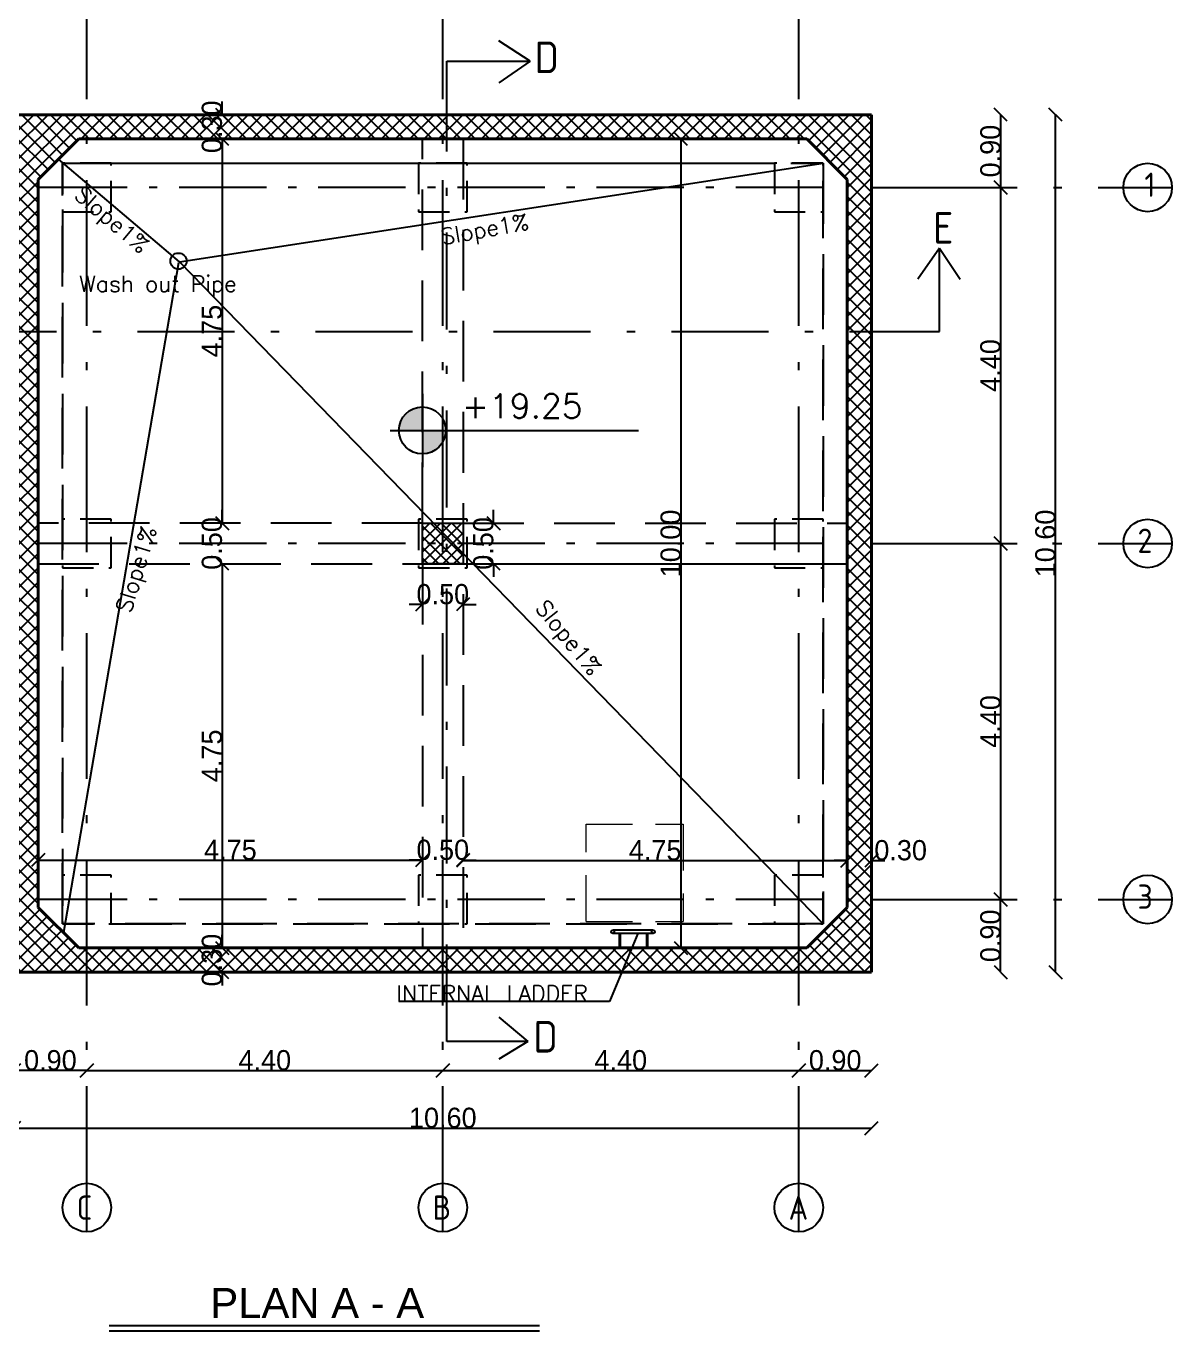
# Model space of a CAD drawing. Extents: x 151242 to 151523, y 158752 to 159354.
# Drawn here: x 151359.95 to 151374.11, y 159086.63 to 159102.75 of the extents above; entities that cross this region are included whole.
import ezdxf
from ezdxf.enums import TextEntityAlignment as Align

# ---------------------------------------------------------------- set-up
doc = ezdxf.new("R2010")
doc.units = 0
doc.header["$LTSCALE"] = 3
doc.header["$MEASUREMENT"] = 0
doc.header["$PDMODE"] = 2
doc.header["$PDSIZE"] = 0.03
for name, pattern in [('ACAD_ISO10W100', [18, 12, -3, 0, -3]), ('AUSGEZOGEN', [0]), ('DASHED', [0.75, 0.5, -0.25]), ('HIDDEN', [9.525, 6.35, -3.175]), ('STRICHPUNKT2', [0.7, 0.4, -0.15, 0, -0.15])]:
    doc.linetypes.add(name, pattern=pattern)
doc.layers.get('0').update_dxf_attribs({"linetype": 'CONTINUOUS'})
doc.layers.get('DEFPOINTS').update_dxf_attribs({"linetype": 'CONTINUOUS'})
for name, color, linetype in [('05', 1, 'CONTINUOUS'), ('3', 4, 'CONTINUOUS'), ('6', 2, 'CONTINUOUS'), ('axis', 8, 'ACAD_ISO10W100'), ('concret', 5, 'CONTINUOUS'), ('EBENE0', 7, 'AUSGEZOGEN'), ('HATCH', 40, 'CONTINUOUS'), ('HATSH', 252, 'CONTINUOUS'), ('hide', 4, 'DASHED'), ('POLI', 3, 'CONTINUOUS'), ('TEXT', 7, 'CONTINUOUS')]:
    doc.layers.add(name, color=color, linetype=linetype)
doc.layers.add('hah', color=41, linetype='CONTINUOUS', lineweight=9)
doc.layers.add('LAND CORNERS', color=255, linetype='CONTINUOUS', lineweight=25)
doc.styles.add('FUTURA', font='SAS_____.PFB')
doc.styles.add('ISO8', font='iso8')
doc.styles.add('ROMANS', font='romans.shx')
doc.dimstyles.new('mais 1-100 plan', dxfattribs={"dimtxt": 0.25, "dimasz": 0.1635, "dimexe": 0.18, "dimexo": 0.0625, "dimgap": 0, "dimtad": 1, "dimzin": 0, "dimdsep": 46, "dimtxsty": 'Standard', "dimblk": 'OBLIQUE', "dimcen": 0, "dimse1": 1, "dimse2": 1, "dimclrd": 8, "dimclrt": 4, "dimadec": 0, "dimazin": 0, "dimtfac": 1, "dimtix": 1, "dimtofl": 0, "dimtmove": 0, "dimatfit": 3, "dimldrblk": 'OBLIQUE', "dimfxl": 0.18, "dimtolj": 1, "dimtzin": 0, "dimarcsym": 0})

# ---------------------------------------------------------------- blocks, each defined once
blk = doc.blocks.new('_OBLIQUE')
at = {"color": 0, "linetype": 'ByBlock'}
blk.add_line((-0.5, -0.5), (0.5, 0.5), dxfattribs=at)
blk = doc.blocks.new('*D440')
at = {"layer": '6', "color": 8, "linetype": 'Continuous', "lineweight": -2, "transparency": 16777216}
blk.add_line((151360.7, 159103.16), (151359.8, 159103.16), dxfattribs=at)
at = {"layer": 'DEFPOINTS', "color": 0, "linetype": 'Continuous', "transparency": 16777216}
for p in [(151359.8, 159103.16), (151359.8, 159101.055), (151360.7, 159101.055)]:
    blk.add_point(p, dxfattribs=at)
at = {"layer": '6', "color": 8, "linetype": 'Continuous', "lineweight": -2, "transparency": 16777216, "xscale": 0.1635000000000001, "yscale": 0.1635000000000001, "zscale": 0.1635000000000001, "rotation": 180}
blk.add_blockref('_OBLIQUE', (151359.8, 159103.16), dxfattribs=at)
at = {"layer": '6', "color": 8, "linetype": 'Continuous', "lineweight": -2, "transparency": 16777216, "xscale": 0.1635000000000001, "yscale": 0.1635000000000001, "zscale": 0.1635000000000001}
blk.add_blockref('_OBLIQUE', (151360.7, 159103.16), dxfattribs=at)
at = {"layer": '6', "color": 4, "linetype": 'Continuous', "transparency": 16777216, "insert": (151360.25, 159103.285), "char_height": 0.25, "attachment_point": 5}
blk.add_mtext('\\A1;0.90', dxfattribs=at)
blk = doc.blocks.new('*D445')
at = {"layer": '6', "color": 8, "linetype": 'Continuous', "lineweight": -2, "transparency": 16777216}
blk.add_line((151359.8, 159089.133), (151370.4, 159089.133), dxfattribs=at)
at = {"layer": 'DEFPOINTS', "color": 0, "linetype": 'Continuous', "transparency": 16777216}
for p in [(151370.4, 159089.133), (151359.8, 159088.271), (151370.4, 159088.271)]:
    blk.add_point(p, dxfattribs=at)
at = {"layer": '6', "color": 8, "linetype": 'Continuous', "lineweight": -2, "transparency": 16777216, "xscale": 0.1635000000000001, "yscale": 0.1635000000000001, "zscale": 0.1635000000000001, "rotation": 180}
blk.add_blockref('_OBLIQUE', (151359.8, 159089.133), dxfattribs=at)
at = {"layer": '6', "color": 8, "linetype": 'Continuous', "lineweight": -2, "transparency": 16777216, "xscale": 0.1635000000000001, "yscale": 0.1635000000000001, "zscale": 0.1635000000000001}
blk.add_blockref('_OBLIQUE', (151370.4, 159089.133), dxfattribs=at)
at = {"layer": '6', "color": 4, "linetype": 'Continuous', "transparency": 16777216, "insert": (151365.1, 159089.258), "char_height": 0.25, "attachment_point": 5}
blk.add_mtext('\\A1;10.60', dxfattribs=at)
blk = doc.blocks.new('*D446')
at = {"layer": '6', "color": 8, "linetype": 'Continuous', "lineweight": -2, "transparency": 16777216}
blk.add_line((151360.7, 159089.845), (151359.8, 159089.845), dxfattribs=at)
at = {"layer": 'DEFPOINTS', "color": 0, "linetype": 'Continuous', "transparency": 16777216}
for p in [(151359.8, 159089.845), (151359.8, 159087.74), (151360.7, 159087.74)]:
    blk.add_point(p, dxfattribs=at)
at = {"layer": '6', "color": 8, "linetype": 'Continuous', "lineweight": -2, "transparency": 16777216, "xscale": 0.1635000000000001, "yscale": 0.1635000000000001, "zscale": 0.1635000000000001, "rotation": 180}
blk.add_blockref('_OBLIQUE', (151359.8, 159089.845), dxfattribs=at)
at = {"layer": '6', "color": 8, "linetype": 'Continuous', "lineweight": -2, "transparency": 16777216, "xscale": 0.1635000000000001, "yscale": 0.1635000000000001, "zscale": 0.1635000000000001}
blk.add_blockref('_OBLIQUE', (151360.7, 159089.845), dxfattribs=at)
at = {"layer": '6', "color": 4, "linetype": 'Continuous', "transparency": 16777216, "insert": (151360.25, 159089.97), "char_height": 0.25, "attachment_point": 5}
blk.add_mtext('\\A1;0.90', dxfattribs=at)
blk = doc.blocks.new('*D447')
at = {"layer": '6', "color": 8, "linetype": 'Continuous', "lineweight": -2, "transparency": 16777216}
blk.add_line((151360.7, 159089.845), (151365.1, 159089.845), dxfattribs=at)
at = {"layer": 'DEFPOINTS', "color": 0, "linetype": 'Continuous', "transparency": 16777216}
for p in [(151360.7, 159092.542), (151365.1, 159092.542), (151365.1, 159089.845)]:
    blk.add_point(p, dxfattribs=at)
at = {"layer": '6', "color": 8, "linetype": 'Continuous', "lineweight": -2, "transparency": 16777216, "xscale": 0.1635000000000001, "yscale": 0.1635000000000001, "zscale": 0.1635000000000001, "rotation": 180}
blk.add_blockref('_OBLIQUE', (151360.7, 159089.845), dxfattribs=at)
at = {"layer": '6', "color": 8, "linetype": 'Continuous', "lineweight": -2, "transparency": 16777216, "xscale": 0.1635000000000001, "yscale": 0.1635000000000001, "zscale": 0.1635000000000001}
blk.add_blockref('_OBLIQUE', (151365.1, 159089.845), dxfattribs=at)
at = {"layer": '6', "color": 4, "linetype": 'Continuous', "transparency": 16777216, "insert": (151362.9, 159089.97), "char_height": 0.25, "attachment_point": 5}
blk.add_mtext('\\A1;4.40', dxfattribs=at)
blk = doc.blocks.new('*D448')
at = {"layer": '6', "color": 8, "linetype": 'Continuous', "lineweight": -2, "transparency": 16777216}
blk.add_line((151365.1, 159089.845), (151369.5, 159089.845), dxfattribs=at)
at = {"layer": 'DEFPOINTS', "color": 0, "linetype": 'Continuous', "transparency": 16777216}
for p in [(151365.1, 159089.845), (151369.5, 159089.845), (151369.5, 159089.845)]:
    blk.add_point(p, dxfattribs=at)
at = {"layer": '6', "color": 8, "linetype": 'Continuous', "lineweight": -2, "transparency": 16777216, "xscale": 0.1635000000000001, "yscale": 0.1635000000000001, "zscale": 0.1635000000000001, "rotation": 180}
blk.add_blockref('_OBLIQUE', (151365.1, 159089.845), dxfattribs=at)
at = {"layer": '6', "color": 8, "linetype": 'Continuous', "lineweight": -2, "transparency": 16777216, "xscale": 0.1635000000000001, "yscale": 0.1635000000000001, "zscale": 0.1635000000000001}
blk.add_blockref('_OBLIQUE', (151369.5, 159089.845), dxfattribs=at)
at = {"layer": '6', "color": 4, "linetype": 'Continuous', "transparency": 16777216, "insert": (151367.3, 159089.97), "char_height": 0.25, "attachment_point": 5}
blk.add_mtext('\\A1;4.40', dxfattribs=at)
blk = doc.blocks.new('*D449')
at = {"layer": '6', "color": 8, "linetype": 'Continuous', "lineweight": -2, "transparency": 16777216}
blk.add_line((151369.5, 159089.845), (151370.4, 159089.845), dxfattribs=at)
at = {"layer": 'DEFPOINTS', "color": 0, "linetype": 'Continuous', "transparency": 16777216}
for p in [(151369.5, 159089.845), (151370.4, 159089.845), (151370.4, 159089.845)]:
    blk.add_point(p, dxfattribs=at)
at = {"layer": '6', "color": 8, "linetype": 'Continuous', "lineweight": -2, "transparency": 16777216, "xscale": 0.1635000000000001, "yscale": 0.1635000000000001, "zscale": 0.1635000000000001, "rotation": 180}
blk.add_blockref('_OBLIQUE', (151369.5, 159089.845), dxfattribs=at)
at = {"layer": '6', "color": 8, "linetype": 'Continuous', "lineweight": -2, "transparency": 16777216, "xscale": 0.1635000000000001, "yscale": 0.1635000000000001, "zscale": 0.1635000000000001}
blk.add_blockref('_OBLIQUE', (151370.4, 159089.845), dxfattribs=at)
at = {"layer": '6', "color": 4, "linetype": 'Continuous', "transparency": 16777216, "insert": (151369.95, 159089.97), "char_height": 0.25, "attachment_point": 5}
blk.add_mtext('\\A1;0.90', dxfattribs=at)
blk = doc.blocks.new('*D450')
at = {"layer": '6', "color": 8, "linetype": 'Continuous', "lineweight": -2, "transparency": 16777216}
blk.add_line((151371.995, 159101.659), (151371.995, 159100.759), dxfattribs=at)
at = {"layer": 'DEFPOINTS', "color": 0, "linetype": 'Continuous', "transparency": 16777216}
for p in [(151370.4, 159101.659), (151370.4, 159100.759), (151371.995, 159100.759)]:
    blk.add_point(p, dxfattribs=at)
at = {"layer": '6', "color": 8, "linetype": 'Continuous', "lineweight": -2, "transparency": 16777216, "xscale": 0.1635000000000001, "yscale": 0.1635000000000001, "zscale": 0.1635000000000001}
for p, rotation in [((151371.995, 159101.659), 90), ((151371.995, 159100.759), 270)]:
    blk.add_blockref('_OBLIQUE', p, dxfattribs=dict(at, rotation=rotation))
at = {"layer": '6', "color": 4, "linetype": 'Continuous', "transparency": 16777216, "insert": (151371.87, 159101.209), "char_height": 0.25, "attachment_point": 5, "rotation": 90}
blk.add_mtext('\\A1;0.90', dxfattribs=at)
blk = doc.blocks.new('*D459')
at = {"layer": '6', "color": 8, "linetype": 'Continuous', "lineweight": -2, "transparency": 16777216}
blk.add_line((151371.995, 159100.759), (151371.995, 159096.359), dxfattribs=at)
at = {"layer": 'DEFPOINTS', "color": 0, "linetype": 'Continuous', "transparency": 16777216}
for p in [(151370.4, 159100.759), (151370.4, 159096.359), (151371.995, 159096.359)]:
    blk.add_point(p, dxfattribs=at)
at = {"layer": '6', "color": 8, "linetype": 'Continuous', "lineweight": -2, "transparency": 16777216, "xscale": 0.1635000000000001, "yscale": 0.1635000000000001, "zscale": 0.1635000000000001}
for p, rotation in [((151371.995, 159100.759), 90), ((151371.995, 159096.359), 270)]:
    blk.add_blockref('_OBLIQUE', p, dxfattribs=dict(at, rotation=rotation))
at = {"layer": '6', "color": 4, "linetype": 'Continuous', "transparency": 16777216, "insert": (151371.87, 159098.559), "char_height": 0.25, "attachment_point": 5, "rotation": 90}
blk.add_mtext('\\A1;4.40', dxfattribs=at)
blk = doc.blocks.new('*D460')
at = {"layer": '6', "color": 8, "linetype": 'Continuous', "lineweight": -2, "transparency": 16777216}
blk.add_line((151371.995, 159096.359), (151371.995, 159091.959), dxfattribs=at)
at = {"layer": 'DEFPOINTS', "color": 0, "linetype": 'Continuous', "transparency": 16777216}
for p in [(151370.4, 159096.359), (151370.4, 159091.959), (151371.995, 159091.959)]:
    blk.add_point(p, dxfattribs=at)
at = {"layer": '6', "color": 8, "linetype": 'Continuous', "lineweight": -2, "transparency": 16777216, "xscale": 0.1635000000000001, "yscale": 0.1635000000000001, "zscale": 0.1635000000000001}
for p, rotation in [((151371.995, 159096.359), 90), ((151371.995, 159091.959), 270)]:
    blk.add_blockref('_OBLIQUE', p, dxfattribs=dict(at, rotation=rotation))
at = {"layer": '6', "color": 4, "linetype": 'Continuous', "transparency": 16777216, "insert": (151371.87, 159094.159), "char_height": 0.25, "attachment_point": 5, "rotation": 90}
blk.add_mtext('\\A1;4.40', dxfattribs=at)
blk = doc.blocks.new('*D461')
at = {"layer": '6', "color": 8, "linetype": 'Continuous', "lineweight": -2, "transparency": 16777216}
blk.add_line((151371.995, 159091.059), (151371.995, 159091.959), dxfattribs=at)
at = {"layer": 'DEFPOINTS', "color": 0, "linetype": 'Continuous', "transparency": 16777216}
for p in [(151370.4, 159091.959), (151371.995, 159091.959), (151370.4, 159091.059)]:
    blk.add_point(p, dxfattribs=at)
at = {"layer": '6', "color": 8, "linetype": 'Continuous', "lineweight": -2, "transparency": 16777216, "xscale": 0.1635000000000001, "yscale": 0.1635000000000001, "zscale": 0.1635000000000001}
for p, rotation in [((151371.995, 159091.959), 90), ((151371.995, 159091.059), 270)]:
    blk.add_blockref('_OBLIQUE', p, dxfattribs=dict(at, rotation=rotation))
at = {"layer": '6', "color": 4, "linetype": 'Continuous', "transparency": 16777216, "insert": (151371.87, 159091.509), "char_height": 0.25, "attachment_point": 5, "rotation": 90}
blk.add_mtext('\\A1;0.90', dxfattribs=at)
blk = doc.blocks.new('*D462')
at = {"layer": '6', "color": 8, "linetype": 'Continuous', "lineweight": -2, "transparency": 16777216}
blk.add_line((151372.674, 159091.059), (151372.674, 159101.659), dxfattribs=at)
at = {"layer": 'DEFPOINTS', "color": 0, "linetype": 'Continuous', "transparency": 16777216}
for p in [(151370.4, 159101.659), (151372.674, 159101.659), (151370.4, 159091.059)]:
    blk.add_point(p, dxfattribs=at)
at = {"layer": '6', "color": 8, "linetype": 'Continuous', "lineweight": -2, "transparency": 16777216, "xscale": 0.1635000000000001, "yscale": 0.1635000000000001, "zscale": 0.1635000000000001}
for p, rotation in [((151372.674, 159101.659), 90), ((151372.674, 159091.059), 270)]:
    blk.add_blockref('_OBLIQUE', p, dxfattribs=dict(at, rotation=rotation))
at = {"layer": '6', "color": 4, "linetype": 'Continuous', "transparency": 16777216, "insert": (151372.549, 159096.359), "char_height": 0.25, "attachment_point": 5, "rotation": 90}
blk.add_mtext('\\A1;10.60', dxfattribs=at)
blk = doc.blocks.new('*D474')
at = {"layer": '6', "color": 8, "linetype": 'Continuous', "lineweight": -2, "transparency": 16777216}
for p, q in [((151362.372, 159101.659), (151362.372, 159101.823)), ((151362.372, 159101.359), (151362.372, 159101.196))]:
    blk.add_line(p, q, dxfattribs=at)
at = {"layer": 'DEFPOINTS', "color": 0, "linetype": 'Continuous', "transparency": 16777216}
for p in [(151362.372, 159101.659), (151362.372, 159101.359), (151362.372, 159101.359)]:
    blk.add_point(p, dxfattribs=at)
at = {"layer": '6', "color": 8, "linetype": 'Continuous', "lineweight": -2, "transparency": 16777216, "xscale": 0.1635000000000001, "yscale": 0.1635000000000001, "zscale": 0.1635000000000001}
for p, rotation in [((151362.372, 159101.659), 270), ((151362.372, 159101.359), 90)]:
    blk.add_blockref('_OBLIQUE', p, dxfattribs=dict(at, rotation=rotation))
at = {"layer": '6', "color": 4, "linetype": 'Continuous', "transparency": 16777216, "insert": (151362.247, 159101.509), "char_height": 0.25, "attachment_point": 5, "rotation": 90}
blk.add_mtext('\\A1;0.30', dxfattribs=at)
blk = doc.blocks.new('*D475')
at = {"layer": '6', "color": 8, "linetype": 'Continuous', "lineweight": -2, "transparency": 16777216}
blk.add_line((151362.372, 159101.359), (151362.372, 159096.609), dxfattribs=at)
at = {"layer": 'DEFPOINTS', "color": 0, "linetype": 'Continuous', "transparency": 16777216}
for p in [(151362.372, 159101.359), (151362.372, 159096.609), (151362.372, 159096.609)]:
    blk.add_point(p, dxfattribs=at)
at = {"layer": '6', "color": 8, "linetype": 'Continuous', "lineweight": -2, "transparency": 16777216, "xscale": 0.1635000000000001, "yscale": 0.1635000000000001, "zscale": 0.1635000000000001}
for p, rotation in [((151362.372, 159101.359), 90), ((151362.372, 159096.609), 270)]:
    blk.add_blockref('_OBLIQUE', p, dxfattribs=dict(at, rotation=rotation))
at = {"layer": '6', "color": 4, "linetype": 'Continuous', "transparency": 16777216, "insert": (151362.247, 159098.984), "char_height": 0.25, "attachment_point": 5, "rotation": 90}
blk.add_mtext('\\A1;4.75', dxfattribs=at)
blk = doc.blocks.new('*D476')
at = {"layer": '6', "color": 8, "linetype": 'Continuous', "lineweight": -2, "transparency": 16777216}
for p, q in [((151362.372, 159096.609), (151362.372, 159096.773)), ((151362.372, 159096.109), (151362.372, 159095.946))]:
    blk.add_line(p, q, dxfattribs=at)
at = {"layer": 'DEFPOINTS', "color": 0, "linetype": 'Continuous', "transparency": 16777216}
for p in [(151362.372, 159096.609), (151362.372, 159096.109), (151362.372, 159096.109)]:
    blk.add_point(p, dxfattribs=at)
at = {"layer": '6', "color": 8, "linetype": 'Continuous', "lineweight": -2, "transparency": 16777216, "xscale": 0.1635000000000001, "yscale": 0.1635000000000001, "zscale": 0.1635000000000001}
for p, rotation in [((151362.372, 159096.609), 270), ((151362.372, 159096.109), 90)]:
    blk.add_blockref('_OBLIQUE', p, dxfattribs=dict(at, rotation=rotation))
at = {"layer": '6', "color": 4, "linetype": 'Continuous', "transparency": 16777216, "insert": (151362.247, 159096.359), "char_height": 0.25, "attachment_point": 5, "rotation": 90}
blk.add_mtext('\\A1;0.50', dxfattribs=at)
blk = doc.blocks.new('*D477')
at = {"layer": '6', "color": 8, "linetype": 'Continuous', "lineweight": -2, "transparency": 16777216}
blk.add_line((151362.372, 159096.109), (151362.372, 159091.359), dxfattribs=at)
at = {"layer": 'DEFPOINTS', "color": 0, "linetype": 'Continuous', "transparency": 16777216}
for p in [(151362.372, 159096.109), (151362.372, 159091.359), (151362.372, 159091.359)]:
    blk.add_point(p, dxfattribs=at)
at = {"layer": '6', "color": 8, "linetype": 'Continuous', "lineweight": -2, "transparency": 16777216, "xscale": 0.1635000000000001, "yscale": 0.1635000000000001, "zscale": 0.1635000000000001}
for p, rotation in [((151362.372, 159096.109), 90), ((151362.372, 159091.359), 270)]:
    blk.add_blockref('_OBLIQUE', p, dxfattribs=dict(at, rotation=rotation))
at = {"layer": '6', "color": 4, "linetype": 'Continuous', "transparency": 16777216, "insert": (151362.247, 159093.734), "char_height": 0.25, "attachment_point": 5, "rotation": 90}
blk.add_mtext('\\A1;4.75', dxfattribs=at)
blk = doc.blocks.new('*D478')
at = {"layer": '6', "color": 8, "linetype": 'Continuous', "lineweight": -2, "transparency": 16777216}
for p, q in [((151362.372, 159091.359), (151362.372, 159091.523)), ((151362.372, 159091.059), (151362.372, 159090.896))]:
    blk.add_line(p, q, dxfattribs=at)
at = {"layer": 'DEFPOINTS', "color": 0, "linetype": 'Continuous', "transparency": 16777216}
for p in [(151362.372, 159091.359), (151362.372, 159091.059), (151362.372, 159091.059)]:
    blk.add_point(p, dxfattribs=at)
at = {"layer": '6', "color": 8, "linetype": 'Continuous', "lineweight": -2, "transparency": 16777216, "xscale": 0.1635000000000001, "yscale": 0.1635000000000001, "zscale": 0.1635000000000001}
for p, rotation in [((151362.372, 159091.359), 270), ((151362.372, 159091.059), 90)]:
    blk.add_blockref('_OBLIQUE', p, dxfattribs=dict(at, rotation=rotation))
at = {"layer": '6', "color": 4, "linetype": 'Continuous', "transparency": 16777216, "insert": (151362.247, 159091.209), "char_height": 0.25, "attachment_point": 5, "rotation": 90}
blk.add_mtext('\\A1;0.30', dxfattribs=at)
blk = doc.blocks.new('*D479')
at = {"layer": '6', "color": 8, "linetype": 'Continuous', "lineweight": -2, "transparency": 16777216}
blk.add_line((151368.043, 159101.359), (151368.043, 159091.359), dxfattribs=at)
at = {"layer": 'DEFPOINTS', "color": 0, "linetype": 'Continuous', "transparency": 16777216}
for p in [(151368.043, 159101.359), (151368.043, 159091.359), (151368.043, 159091.359)]:
    blk.add_point(p, dxfattribs=at)
at = {"layer": '6', "color": 8, "linetype": 'Continuous', "lineweight": -2, "transparency": 16777216, "xscale": 0.1635000000000001, "yscale": 0.1635000000000001, "zscale": 0.1635000000000001}
for p, rotation in [((151368.043, 159101.359), 90), ((151368.043, 159091.359), 270)]:
    blk.add_blockref('_OBLIQUE', p, dxfattribs=dict(at, rotation=rotation))
at = {"layer": '6', "color": 4, "linetype": 'Continuous', "transparency": 16777216, "insert": (151367.918, 159096.359), "char_height": 0.25, "attachment_point": 5, "rotation": 90}
blk.add_mtext('\\A1;10.00', dxfattribs=at)
blk = doc.blocks.new('*D480')
at = {"layer": '6', "color": 8, "linetype": 'Continuous', "lineweight": -2, "transparency": 16777216}
for p, q in [((151365.726, 159096.609), (151365.726, 159096.773)), ((151365.726, 159096.109), (151365.726, 159095.946))]:
    blk.add_line(p, q, dxfattribs=at)
at = {"layer": 'DEFPOINTS', "color": 0, "linetype": 'Continuous', "transparency": 16777216}
for p in [(151365.726, 159096.609), (151365.726, 159096.109), (151365.726, 159096.109)]:
    blk.add_point(p, dxfattribs=at)
at = {"layer": '6', "color": 8, "linetype": 'Continuous', "lineweight": -2, "transparency": 16777216, "xscale": 0.1635000000000001, "yscale": 0.1635000000000001, "zscale": 0.1635000000000001}
for p, rotation in [((151365.726, 159096.609), 270), ((151365.726, 159096.109), 90)]:
    blk.add_blockref('_OBLIQUE', p, dxfattribs=dict(at, rotation=rotation))
at = {"layer": '6', "color": 4, "linetype": 'Continuous', "transparency": 16777216, "insert": (151365.601, 159096.359), "char_height": 0.25, "attachment_point": 5, "rotation": 90}
blk.add_mtext('\\A1;0.50', dxfattribs=at)
blk = doc.blocks.new('*D481')
at = {"layer": '6', "color": 8, "linetype": 'Continuous', "lineweight": -2, "transparency": 16777216}
for p, q in [((151364.85, 159095.606), (151364.686, 159095.606)), ((151365.35, 159095.606), (151365.513, 159095.606))]:
    blk.add_line(p, q, dxfattribs=at)
at = {"layer": 'DEFPOINTS', "color": 0, "linetype": 'Continuous', "transparency": 16777216}
for p in [(151364.85, 159095.606), (151365.35, 159095.606), (151365.35, 159095.606)]:
    blk.add_point(p, dxfattribs=at)
at = {"layer": '6', "color": 8, "linetype": 'Continuous', "lineweight": -2, "transparency": 16777216, "xscale": 0.1635000000000001, "yscale": 0.1635000000000001, "zscale": 0.1635000000000001}
blk.add_blockref('_OBLIQUE', (151364.85, 159095.606), dxfattribs=at)
at = {"layer": '6', "color": 8, "linetype": 'Continuous', "lineweight": -2, "transparency": 16777216, "xscale": 0.1635000000000001, "yscale": 0.1635000000000001, "zscale": 0.1635000000000001, "rotation": 180}
blk.add_blockref('_OBLIQUE', (151365.35, 159095.606), dxfattribs=at)
at = {"layer": '6', "color": 4, "linetype": 'Continuous', "transparency": 16777216, "insert": (151365.1, 159095.731), "char_height": 0.25, "attachment_point": 5}
blk.add_mtext('\\A1;0.50', dxfattribs=at)
blk = doc.blocks.new('*D377')
at = {"layer": '6', "color": 8, "linetype": 'Continuous', "lineweight": -2, "transparency": 16777216}
blk.add_line((151360.1, 159092.446), (151364.85, 159092.446), dxfattribs=at)
at = {"layer": 'DEFPOINTS', "color": 0, "linetype": 'Continuous', "transparency": 16777216}
for p in [(151360.1, 159092.446), (151364.85, 159092.446), (151364.85, 159092.446)]:
    blk.add_point(p, dxfattribs=at)
at = {"layer": '6', "color": 8, "linetype": 'Continuous', "lineweight": -2, "transparency": 16777216, "xscale": 0.1635000000000001, "yscale": 0.1635000000000001, "zscale": 0.1635000000000001, "rotation": 180}
blk.add_blockref('_OBLIQUE', (151360.1, 159092.446), dxfattribs=at)
at = {"layer": '6', "color": 8, "linetype": 'Continuous', "lineweight": -2, "transparency": 16777216, "xscale": 0.1635000000000001, "yscale": 0.1635000000000001, "zscale": 0.1635000000000001}
blk.add_blockref('_OBLIQUE', (151364.85, 159092.446), dxfattribs=at)
at = {"layer": '6', "color": 4, "linetype": 'Continuous', "transparency": 16777216, "insert": (151362.475, 159092.571), "char_height": 0.25, "attachment_point": 5}
blk.add_mtext('\\A1;4.75', dxfattribs=at)
blk = doc.blocks.new('*D378')
at = {"layer": '6', "color": 8, "linetype": 'Continuous', "lineweight": -2, "transparency": 16777216}
for p, q in [((151364.85, 159092.446), (151364.686, 159092.446)), ((151365.35, 159092.446), (151365.513, 159092.446))]:
    blk.add_line(p, q, dxfattribs=at)
at = {"layer": 'DEFPOINTS', "color": 0, "linetype": 'Continuous', "transparency": 16777216}
for p in [(151364.85, 159092.446), (151364.85, 159092.441), (151365.35, 159092.441)]:
    blk.add_point(p, dxfattribs=at)
at = {"layer": '6', "color": 8, "linetype": 'Continuous', "lineweight": -2, "transparency": 16777216, "xscale": 0.1635000000000001, "yscale": 0.1635000000000001, "zscale": 0.1635000000000001}
blk.add_blockref('_OBLIQUE', (151364.85, 159092.446), dxfattribs=at)
at = {"layer": '6', "color": 8, "linetype": 'Continuous', "lineweight": -2, "transparency": 16777216, "xscale": 0.1635000000000001, "yscale": 0.1635000000000001, "zscale": 0.1635000000000001, "rotation": 180}
blk.add_blockref('_OBLIQUE', (151365.35, 159092.446), dxfattribs=at)
at = {"layer": '6', "color": 4, "linetype": 'Continuous', "transparency": 16777216, "insert": (151365.1, 159092.571), "char_height": 0.25, "attachment_point": 5}
blk.add_mtext('\\A1;0.50', dxfattribs=at)
blk = doc.blocks.new('*D379')
at = {"layer": '6', "color": 8, "linetype": 'Continuous', "lineweight": -2, "transparency": 16777216}
blk.add_line((151365.35, 159092.441), (151370.1, 159092.441), dxfattribs=at)
at = {"layer": 'DEFPOINTS', "color": 0, "linetype": 'Continuous', "transparency": 16777216}
for p in [(151365.35, 159092.441), (151370.1, 159092.441), (151370.1, 159092.441)]:
    blk.add_point(p, dxfattribs=at)
at = {"layer": '6', "color": 8, "linetype": 'Continuous', "lineweight": -2, "transparency": 16777216, "xscale": 0.1635000000000001, "yscale": 0.1635000000000001, "zscale": 0.1635000000000001, "rotation": 180}
blk.add_blockref('_OBLIQUE', (151365.35, 159092.441), dxfattribs=at)
at = {"layer": '6', "color": 8, "linetype": 'Continuous', "lineweight": -2, "transparency": 16777216, "xscale": 0.1635000000000001, "yscale": 0.1635000000000001, "zscale": 0.1635000000000001}
blk.add_blockref('_OBLIQUE', (151370.1, 159092.441), dxfattribs=at)
at = {"layer": '6', "color": 4, "linetype": 'Continuous', "transparency": 16777216, "insert": (151367.725, 159092.566), "char_height": 0.25, "attachment_point": 5}
blk.add_mtext('\\A1;4.75', dxfattribs=at)

msp = doc.modelspace()

# ---------------------------------------------------------------- hatches: boundary and pattern name
at = {"layer": 'HATCH', "lineweight": -3, "ltscale": 10}
h = msp.add_hatch(color=6, dxfattribs=at)
h.paths.add_polyline_path([(151364.847, 159098.046, 0.414214), (151364.557, 159097.756), (151364.847, 159097.756)])
h.paths.add_polyline_path([(151365.138, 159097.756), (151364.847, 159097.756), (151364.847, 159097.466, 0.414214)])
at = {"layer": 'HATSH'}
h = msp.add_hatch(dxfattribs=at)
h.set_pattern_fill('ANSI37', color=256, style=0)
h.set_pattern_definition([(45, (145443.34338, 160145.00993), (-0.0883883476, 0.0883883476), []), (135, (145443.34338, 160145.00993), (-0.0883883476, -0.0883883476), [])])
h.paths.add_polyline_path([(151370.4, 159101.659), (151370.4, 159093.039), (151370.1, 159093.039), (151370.1, 159093.239), (151370.1, 159093.239), (151370.1, 159094.339), (151370.1, 159094.339), (151370.1, 159094.739), (151370.1, 159094.739), (151370.1, 159100.859), (151369.6, 159101.359), (151362.009, 159101.359), (151362.009, 159101.659), (151362.009, 159101.659), (151362.209, 159101.659), (151362.209, 159101.659)])
h.paths.add_polyline_path([(151361.809, 159101.659), (151362.009, 159101.659), (151362.009, 159101.359), (151360.6, 159101.359), (151360.1, 159100.859), (151360.1, 159093.039), (151359.8, 159093.039), (151359.8, 159093.239), (151359.8, 159093.239), (151359.8, 159101.659), (151361.809, 159101.659)])
h.paths.add_polyline_path([(151359.8, 159092.839), (151359.8, 159093.039), (151360.1, 159093.039), (151360.1, 159091.859), (151360.6, 159091.359), (151361.809, 159091.359), (151361.809, 159091.359), (151362.009, 159091.359), (151362.009, 159091.259), (151362.009, 159091.059), (151359.8, 159091.059), (151359.8, 159092.839)])
h.paths.add_polyline_path([(151366.309, 159091.359), (151366.509, 159091.359), (151366.509, 159091.359), (151366.509, 159091.359), (151366.709, 159091.359), (151366.709, 159091.359), (151369.6, 159091.359), (151370.1, 159091.859), (151370.1, 159092.839), (151370.1, 159092.839), (151370.1, 159093.039), (151370.2, 159093.039), (151370.4, 159093.039), (151370.4, 159091.059), (151362.009, 159091.059), (151362.009, 159091.359), (151362.009, 159091.359), (151362.209, 159091.359), (151362.209, 159091.359), (151366.309, 159091.359)])
h = msp.add_hatch(dxfattribs=at)
h.set_pattern_fill('ANSI37', color=256, scale=0.75, style=0)
h.set_pattern_definition([(45, (145443.34338, 160145.00993), (-0.0662912607, 0.0662912607), []), (135, (145443.34338, 160145.00993), (-0.0662912607, -0.0662912607), [])])
h.paths.add_polyline_path([(151364.85, 159096.609), (151365.35, 159096.609), (151365.35, 159096.109), (151364.85, 159096.109)])

# ---------------------------------------------------------------- linework, layer by layer
at = {"color": 8, "lineweight": -3}
for p, q in [((151361.847, 159099.841), (151360.35, 159101.109)), ((151361.847, 159099.841), (151369.8, 159101.059)), ((151361.833, 159099.829), (151360.41, 159091.549)), ((151361.847, 159099.841), (151369.8, 159091.659))]:
    msp.add_line(p, q, dxfattribs=at)
at = {"color": 2, "lineweight": -3}
msp.add_circle((151361.833, 159099.849), 0.1, dxfattribs=at)
at = {"layer": '05'}
for p, q in [((151360.977, 159086.691), (151366.295, 159086.691)), ((151360.977, 159086.626), (151366.295, 159086.626))]:
    msp.add_line(p, q, dxfattribs=at)
at = {"layer": '6', "color": 8, "linetype": 'Continuous'}
for p, q in [((151360.1, 159092.446), (151360.263, 159092.446)), ((151370.1, 159092.441), (151369.936, 159092.441)), ((151370.4, 159092.441), (151370.563, 159092.441))]:
    msp.add_line(p, q, dxfattribs=at)
at = {"layer": 'axis', "ltscale": 0.05}
for p, q in [((151360.7, 159087.85), (151360.7, 159105.622)), ((151365.1, 159087.85), (151365.1, 159105.622)), ((151369.5, 159087.85), (151369.5, 159105.622)), ((151370.4, 159100.759), (151374.112, 159100.759)), ((151370.4, 159096.359), (151374.112, 159096.359)), ((151370.4, 159091.959), (151374.112, 159091.959))]:
    msp.add_line(p, q, dxfattribs=at)
at = {"layer": 'axis', "ltscale": 0.03}
for p, q in [((151369.8, 159100.759), (151355.812, 159100.759)), ((151369.8, 159096.359), (151355.812, 159096.359)), ((151369.8, 159091.959), (151355.812, 159091.959))]:
    msp.add_line(p, q, dxfattribs=at)
at = {"layer": 'concret', "linetype": 'HIDDEN', "ltscale": 0.02}
for points in [[(151361, 159101.059), (151360.4, 159101.059), (151360.4, 159100.459), (151361, 159100.459)], [(151365.4, 159101.059), (151364.8, 159101.059), (151364.8, 159100.459), (151365.4, 159100.459)], [(151369.8, 159101.059), (151369.2, 159101.059), (151369.2, 159100.459), (151369.8, 159100.459)], [(151361, 159096.659), (151360.4, 159096.659), (151360.4, 159096.059), (151361, 159096.059)], [(151365.4, 159096.659), (151364.8, 159096.659), (151364.8, 159096.059), (151365.4, 159096.059)], [(151369.8, 159096.659), (151369.2, 159096.659), (151369.2, 159096.059), (151369.8, 159096.059)], [(151361, 159092.259), (151360.4, 159092.259), (151360.4, 159091.659), (151361, 159091.659)], [(151365.4, 159092.259), (151364.8, 159092.259), (151364.8, 159091.659), (151365.4, 159091.659)], [(151369.8, 159092.259), (151369.2, 159092.259), (151369.2, 159091.659), (151369.8, 159091.659)]]:
    msp.add_lwpolyline(points, close=True, dxfattribs=at)
at = {"layer": 'EBENE0', "linetype": 'AUSGEZOGEN', "lineweight": 40}
for p, q in [((151359.8, 159101.659), (151370.4, 159101.659)), ((151370.4, 159101.659), (151370.4, 159091.059)), ((151360.1, 159100.859), (151360.6, 159101.359)), ((151360.6, 159101.359), (151369.6, 159101.359)), ((151369.6, 159101.359), (151370.1, 159100.859)), ((151360.1, 159091.859), (151360.1, 159100.859)), ((151370.1, 159100.859), (151370.1, 159091.859)), ((151360.1, 159091.859), (151360.6, 159091.359)), ((151370.1, 159091.859), (151369.6, 159091.359)), ((151369.6, 159091.359), (151360.6, 159091.359)), ((151370.4, 159091.059), (151359.8, 159091.059))]:
    msp.add_line(p, q, dxfattribs=at)
at = {"layer": 'EBENE0', "color": 3, "linetype": 'AUSGEZOGEN'}
for p, q in [((151364.85, 159096.109), (151364.85, 159096.609)), ((151364.85, 159096.609), (151365.35, 159096.609)), ((151365.35, 159096.609), (151365.35, 159096.109)), ((151365.35, 159096.109), (151364.85, 159096.109)), ((151367.701, 159091.579), (151367.201, 159091.579)), ((151367.701, 159091.579), (151367.201, 159091.579)), ((151367.701, 159091.539), (151367.201, 159091.539))]:
    msp.add_line(p, q, dxfattribs=at)
at = {"layer": 'EBENE0', "color": 2, "linetype": 'AUSGEZOGEN'}
for p, q in [((151360.1, 159094.739), (151360.1, 159094.339)), ((151360.1, 159093.239), (151360.1, 159092.839)), ((151360.1, 159093.239), (151360.1, 159092.839)), ((151370.1, 159093.239), (151370.1, 159092.839)), ((151370.1, 159093.239), (151370.1, 159092.839)), ((151370.4, 159093.239), (151370.4, 159092.839))]:
    msp.add_line(p, q, dxfattribs=at)
at = {"layer": 'EBENE0', "color": 5, "linetype": 'STRICHPUNKT2'}
for points in [[(151366.151, 159090.204), (151365.15, 159090.204), (151365.15, 159102.319), (151366.178, 159102.319), (151365.793, 159102.57)], [(151366.178, 159102.319), (151365.793, 159102.051)], [(151359.126, 159099.983), (151359.126, 159098.981), (151371.241, 159098.981), (151371.241, 159100.01), (151371.493, 159099.624)], [(151371.241, 159100.01), (151370.973, 159099.624)], [(151365.793, 159090.505), (151366.151, 159090.204), (151365.793, 159089.986)]]:
    msp.add_lwpolyline(points, dxfattribs=at)
at = {"layer": 'EBENE0', "color": 3, "linetype": 'AUSGEZOGEN'}
for points in [[(151367.278, 159091.539), (151367.278, 159091.359)], [(151367.291, 159091.539), (151367.291, 159091.359)], [(151367.619, 159091.539), (151367.619, 159091.359)], [(151367.631, 159091.539), (151367.631, 159091.359)]]:
    msp.add_lwpolyline(points, dxfattribs=at)
for centre in [(151367.201, 159091.559), (151367.701, 159091.559)]:
    msp.add_circle(centre, 0.02, dxfattribs=at)
at = {"layer": 'hah', "linetype": 'HIDDEN', "ltscale": 0.03}
for p, q in [((151366.872, 159092.888), (151368.072, 159092.888)), ((151366.872, 159091.688), (151366.872, 159092.888)), ((151368.072, 159092.888), (151368.072, 159091.688)), ((151366.872, 159091.688), (151368.072, 159091.688))]:
    msp.add_line(p, q, dxfattribs=at)
at = {"layer": 'HATCH', "color": 6, "lineweight": -3, "ltscale": 10}
for p, q in [((151364.85, 159098.208), (151364.85, 159097.304)), ((151364.449, 159097.756), (151367.517, 159097.756))]:
    msp.add_line(p, q, dxfattribs=at)
msp.add_circle((151364.847, 159097.756), 0.29, dxfattribs=at)
at = {"layer": 'HATSH'}
for centre in [(151373.812, 159100.759), (151373.812, 159096.359), (151373.812, 159091.959), (151360.7, 159088.15), (151365.1, 159088.15), (151369.5, 159088.15)]:
    msp.add_circle(centre, 0.3, dxfattribs=at)
at = {"layer": 'hide', "color": 8, "ltscale": 0.5}
for p, q in [((151364.85, 159096.609), (151364.85, 159101.359)), ((151365.35, 159101.359), (151365.35, 159091.359)), ((151361, 159101.059), (151369.2, 159101.059)), ((151360.4, 159100.459), (151360.4, 159092.259)), ((151369.8, 159092.259), (151369.8, 159100.459)), ((151364.85, 159096.609), (151360.1, 159096.609)), ((151365.35, 159096.609), (151370.1, 159096.609)), ((151360.1, 159096.109), (151370.1, 159096.109)), ((151364.85, 159096.109), (151364.85, 159091.359)), ((151365.35, 159096.109), (151370.1, 159096.109)), ((151361, 159091.659), (151369.2, 159091.659))]:
    msp.add_line(p, q, dxfattribs=at)
msp.add_lwpolyline([(151360.4, 159101.059), (151369.8, 159101.059), (151369.8, 159091.659), (151360.4, 159091.659)], close=True, dxfattribs=at)
at = {"layer": 'LAND CORNERS'}
msp.add_line((151367.159, 159090.697), (151364.558, 159090.697), dxfattribs=at)
msp.add_lwpolyline([(151367.51, 159091.539), (151367.159, 159090.697)], dxfattribs=at)

# ---------------------------------------------------------------- block references
at = {"layer": '6', "color": 8, "linetype": 'Continuous', "xscale": 0.1635000000000001, "yscale": 0.1635000000000001, "zscale": 0.1635000000000001, "rotation": 180}
for p in [(151360.1, 159092.446), (151370.4, 159092.441)]:
    msp.add_blockref('_OBLIQUE', p, dxfattribs=at)
at = {"layer": '6', "color": 8, "linetype": 'Continuous', "xscale": 0.1635000000000001, "yscale": 0.1635000000000001, "zscale": 0.1635000000000001}
msp.add_blockref('_OBLIQUE', (151370.1, 159092.441), dxfattribs=at)

# ---------------------------------------------------------------- texts
at = {"layer": '3', "color": 7, "linetype": 'Continuous', "style": 'ROMANS'}
msp.add_text('+19.25', height=0.3, dxfattribs=at).set_placement((151365.337, 159097.908))
at = {"layer": '6', "color": 4, "linetype": 'Continuous', "insert": (151370.759, 159092.566), "char_height": 0.25, "attachment_point": 5}
msp.add_mtext('\\A1;0.30', dxfattribs=at)
at = {"layer": 'EBENE0', "color": 3, "style": 'ISO8'}
for s, height, p in [('D', 0.39, (151366.234, 159102.173)), ('1', 0.3, (151373.772, 159100.643)), ('E', 0.39, (151371.16, 159100.065)), ('2', 0.3, (151373.687, 159096.243)), ('3', 0.3, (151373.687, 159091.843)), ('D', 0.39, (151366.22, 159090.067)), ('C', 0.3, (151360.574, 159088)), ('B', 0.3, (151364.974, 159088)), ('A', 0.3, (151369.374, 159088))]:
    msp.add_text(s, height=height, dxfattribs=at).set_placement(p)
at = {"layer": 'POLI', "color": 6, "style": 'ROMANS'}
for rotation, p in [(319.4399, (151360.529, 159100.642)), (10.1078, (151365.096, 159100.049)), (72.7437, (151361.242, 159095.486)), (309.1865, (151366.232, 159095.557))]:
    msp.add_text('Slope1%%%', height=0.2, rotation=rotation, dxfattribs=at).set_placement(p)
for s, p in [('Wash out Pipe', (151360.606, 159099.468)), ('INTERNAL LADDER', (151364.528, 159090.697))]:
    msp.add_text(s, height=0.2, dxfattribs=at).set_placement(p)
at = {"layer": 'TEXT', "color": 4, "style": 'FUTURA'}
msp.add_text('PLAN A - A', height=0.3701, dxfattribs=at).set_placement((151363.548, 159086.786), align=Align.CENTER)

# ---------------------------------------------------------------- dimensions: what is measured, and where the dimension line sits
at = {"layer": '6', "color": 2, "linetype": 'Continuous'}
for p1, p2, distance, picture, middle in [((151360.7, 159101.055), (151359.8, 159101.055), -2.105, '*D440', (151360.25, 159103.285)), ((151362.372, 159101.659), (151362.372, 159101.359), 0, '*D474', (151362.247, 159101.509)), ((151370.4, 159101.659), (151370.4, 159100.759), 1.595, '*D450', (151371.87, 159101.209)), ((151370.4, 159091.059), (151370.4, 159101.659), -2.274, '*D462', (151372.549, 159096.359)), ((151362.372, 159101.359), (151362.372, 159096.609), 0, '*D475', (151362.247, 159098.984)), ((151368.043, 159101.359), (151368.043, 159091.359), 0, '*D479', (151367.918, 159096.359)), ((151370.4, 159100.759), (151370.4, 159096.359), 1.595, '*D459', (151371.87, 159098.559)), ((151362.372, 159096.609), (151362.372, 159096.109), 0, '*D476', (151362.247, 159096.359)), ((151365.726, 159096.609), (151365.726, 159096.109), 0, '*D480', (151365.601, 159096.359)), ((151370.4, 159096.359), (151370.4, 159091.959), 1.595, '*D460', (151371.87, 159094.159)), ((151362.372, 159096.109), (151362.372, 159091.359), 0, '*D477', (151362.247, 159093.734)), ((151364.85, 159095.606), (151365.35, 159095.606), 0, '*D481', (151365.1, 159095.731)), ((151360.1, 159092.446), (151364.85, 159092.446), 0, '*D377', (151362.475, 159092.571)), ((151365.35, 159092.441), (151364.85, 159092.441), -0.005, '*D378', (151365.1, 159092.571)), ((151365.35, 159092.441), (151370.1, 159092.441), 0, '*D379', (151367.725, 159092.566)), ((151360.7, 159092.542), (151365.1, 159092.542), -2.697, '*D447', (151362.9, 159089.97)), ((151370.4, 159091.059), (151370.4, 159091.959), -1.595, '*D461', (151371.87, 159091.509)), ((151362.372, 159091.359), (151362.372, 159091.059), 0, '*D478', (151362.247, 159091.209)), ((151360.7, 159087.74), (151359.8, 159087.74), -2.105, '*D446', (151360.25, 159089.97)), ((151365.1, 159089.845), (151369.5, 159089.845), 0, '*D448', (151367.3, 159089.97)), ((151369.5, 159089.845), (151370.4, 159089.845), 0, '*D449', (151369.95, 159089.97)), ((151359.8, 159088.271), (151370.4, 159088.271), 0.862, '*D445', (151365.1, 159089.258))]:
    dim = msp.add_aligned_dim(p1=p1, p2=p2, distance=distance, dimstyle='mais 1-100 plan', override={"dimfxlon": 1, "dimarcsym": 1}, dxfattribs=at)
    dim.commit()
    dim.dimension.update_dxf_attribs({"geometry": picture, "text_midpoint": middle})

doc.saveas('drawing.dxf')
